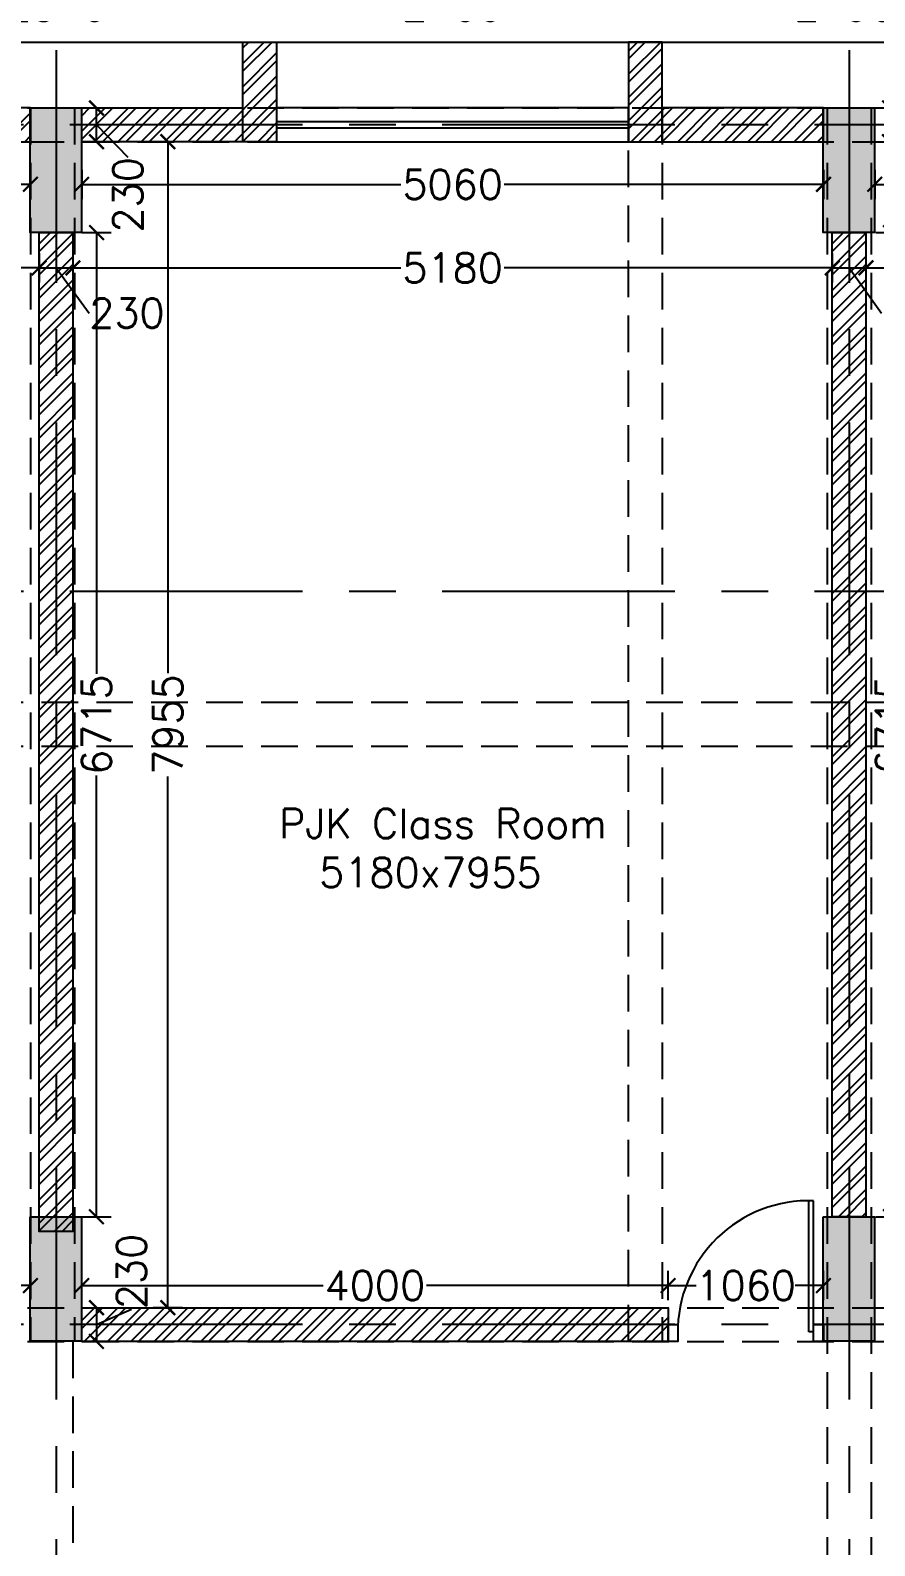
# Model space of a CAD drawing. Header units: millimetres. Extents: x 263680 to 312223, y -3811 to 33868.
# Drawn here: x 277002 to 282762, y 18240 to 28579 of the extents above; entities that cross this region are included whole.
import ezdxf

# ---------------------------------------------------------------- set-up
doc = ezdxf.new("R2010")
doc.units = ezdxf.units.MM
doc.header["$MEASUREMENT"] = 0
doc.header["$PDMODE"] = 35
doc.header["$PDSIZE"] = -0.5
doc.linetypes.add('CENTER', pattern=[50.8, 31.75, -6.35, 6.35, -6.35])
doc.linetypes.add('HIDDEN', pattern=[0.375, 0.25, -0.125])
doc.layers.get('0').update_dxf_attribs({"linetype": 'CONTINUOUS'})
doc.layers.get('Defpoints').update_dxf_attribs({"linetype": 'CONTINUOUS'})
for name, color, linetype in [('Ano_Line_Grid', 4, 'CENTER'), ('Dim_Arc_100', 4, 'CONTINUOUS'), ('Dim_Arc_30', 4, 'CONTINUOUS'), ('Hth_Cut_RCC_Proposed', 205, 'CONTINUOUS'), ('Hth_Cut_Wall_Proposed', 204, 'CONTINUOUS'), ('Pln_Cut_Door & Window', 6, 'CONTINUOUS'), ('Pln_Elv_05', 9, 'CONTINUOUS'), ('Pln_Elv_Dotted', 8, 'HIDDEN'), ('Str_Beams', 8, 'HIDDEN'), ('Str_RCC_Proposed', 5, 'CONTINUOUS'), ('Txt_Arc', 2, 'CONTINUOUS'), ('Wal_Cut_Proposed', 1, 'CONTINUOUS')]:
    doc.layers.add(name, color=color, linetype=linetype)
doc.styles.add('MSA_Standard', font='romans.shx')
doc.dimstyles.new('Msa_1_100', dxfattribs={"dimscale": 100, "dimtxt": 2, "dimasz": 1, "dimexe": 1, "dimexo": 0, "dimgap": 0, "dimtad": 0, "dimdec": 0, "dimzin": 0, "dimdsep": 46, "dimtxsty": 'MSA_Standard', "dimblk": 'ARCHTICK', "dimcen": 0.09, "dimclrd": 4, "dimclre": 4, "dimclrt": 6, "dimadec": 0, "dimazin": 0, "dimtfac": 1, "dimtdec": 0, "dimtofl": 0, "dimtmove": 0, "dimatfit": 3, "dimfxl": 0, "dimtolj": 1, "dimtzin": 0, "dimlwd": -1, "dimlwe": -1, "dimarcsym": 0})
pattern_1 = [(45, (-5, 0), (-79.549513, 79.549513), []), (45, (48.03, 0), (-79.549513, 79.549513), [])]

# ---------------------------------------------------------------- blocks, each defined once
blk = doc.blocks.new('Door_D5_1000')
at = {"layer": 'Pln_Cut_Door & Window'}
for p, q in [((8531020, -1784615, 0), (8531053, -1784615, 0)), ((8531020, -1784615, 0), (8531020, -1785508, 0)), ((8531053, -1784615, 0), (8531053, -1785509, 0))]:
    blk.add_line(p, q, dxfattribs=at)
blk.add_lwpolyline([(8531020, -1784664), (8530953, -1784664), (8530953, -1784549), (8531020, -1784549)], close=True, dxfattribs=at)
at = {"layer": 'Pln_Cut_Door & Window', "elevation": 0}
blk.add_lwpolyline([(8532013, -1784664), (8531947, -1784664), (8531947, -1784549), (8532013, -1784549)], close=True, dxfattribs=at)
at = {"layer": 'Pln_Cut_Door & Window'}
blk.add_arc((8531053, -1784615, 0), 894, 267.871, 0.7102, dxfattribs=at)
blk = doc.blocks.new('Window_W1_1200')
at = {"layer": 'Pln_Cut_Door & Window'}
for points in [[(11680, -230), (11680, 0), (14080, 0), (14080, -230)], [(11680, -95), (14080, -95), (14080, -135), (11680, -135)]]:
    blk.add_lwpolyline(points, close=True, dxfattribs=at)
blk = doc.blocks.new('GRID 1')
at = {"layer": 'Ano_Line_Grid', "ltscale": 50}
for p, q in [((277182, 33524), (277182, -3467)), ((282592, 33524), (282592, -3467)), ((311884, 27934), (264029, 27934)), ((311884, 24751), (264029, 24751)), ((311884, 19749), (264029, 19749))]:
    blk.add_line(p, q, dxfattribs=at)
blk = doc.blocks.new('cl')
at = {"layer": 'Hth_Cut_RCC_Proposed'}
h = blk.add_hatch(color=256, dxfattribs=at)
h.dxf.hatch_style = 1
h.paths.add_polyline_path([(382857, 40029), (383207, 40029), (383207, 39179), (382857, 39179)])
h = blk.add_hatch(color=256, dxfattribs=at)
h.dxf.hatch_style = 1
h.paths.add_polyline_path([(388267, 40029), (388617, 40029), (388617, 39179), (388267, 39179)])
h = blk.add_hatch(color=256, dxfattribs=at)
h.dxf.hatch_style = 1
h.paths.add_polyline_path([(382857, 32464), (383207, 32464), (383207, 31614), (382857, 31614)])
h = blk.add_hatch(color=256, dxfattribs=at)
h.dxf.hatch_style = 1
h.paths.add_polyline_path([(388267, 32464), (388617, 32464), (388617, 31614), (388267, 31614)])
at = {"layer": 'Str_RCC_Proposed'}
for points in [[(382857, 40029), (383207, 40029), (383207, 39179), (382857, 39179)], [(388267, 40029), (388617, 40029), (388617, 39179), (388267, 39179)], [(382857, 32464), (383207, 32464), (383207, 31614), (382857, 31614)], [(388267, 32464), (388617, 32464), (388617, 31614), (388267, 31614)]]:
    blk.add_lwpolyline(points, close=True, dxfattribs=at)
blk = doc.blocks.new('_ArchTick')
at = {"linetype": 'ByBlock', "const_width": 0.15}
blk.add_lwpolyline([(-0.5, -0.5), (0.5, 0.5)], dxfattribs=at)
blk = doc.blocks.new('*D3961')
at = {"layer": 'Defpoints', "color": 0, "ltscale": 1000, "transparency": 16777216}
for p in [(8535, -5475, 0), (8636, -5475), (8535, -5705)]:
    blk.add_point(p, dxfattribs=at)
at = {"layer": 'Dim_Arc_100', "color": 4, "ltscale": 1000, "transparency": 16777216}
for p, q in [((8536, -5475), (8736, -5475)), ((8636, -5705), (8636, -5475)), ((8636, -5590), (8850, -5811)), ((8536, -5705), (8736, -5705))]:
    blk.add_line(p, q, dxfattribs=at)
at = {"layer": 'Dim_Arc_100', "color": 4, "ltscale": 1000, "transparency": 16777216, "xscale": 100, "yscale": 100, "zscale": 100}
for p, rotation in [((8636, -5475), 90), ((8636, -5705), 270)]:
    blk.add_blockref('_ArchTick', p, dxfattribs=dict(at, rotation=rotation))
at = {"layer": 'Dim_Arc_100', "color": 6, "ltscale": 1000, "transparency": 16777216, "insert": (8850, -6068), "char_height": 200, "attachment_point": 5, "rotation": 90, "style": 'MSA_Standard'}
blk.add_mtext('\\A1;230', dxfattribs=at)
blk = doc.blocks.new('*D3963')
at = {"layer": 'Defpoints', "color": 0, "ltscale": 1000, "transparency": 16777216}
for p in [(8475, -6325), (8636, -6325), (8475, -13040)]:
    blk.add_point(p, dxfattribs=at)
at = {"layer": 'Dim_Arc_100', "color": 4, "ltscale": 1000, "transparency": 16777216}
for p, q in [((8536, -6325), (8736, -6325)), ((8636, -6325), (8636, -9335)), ((8636, -13040), (8636, -10030)), ((8536, -13040), (8736, -13040))]:
    blk.add_line(p, q, dxfattribs=at)
at = {"layer": 'Dim_Arc_100', "color": 4, "ltscale": 1000, "transparency": 16777216, "xscale": 100, "yscale": 100, "zscale": 100}
for p, rotation in [((8636, -6325), 90), ((8636, -13040), 270)]:
    blk.add_blockref('_ArchTick', p, dxfattribs=dict(at, rotation=rotation))
at = {"layer": 'Dim_Arc_100', "color": 6, "ltscale": 1000, "transparency": 16777216, "insert": (8636, -9682), "char_height": 200, "attachment_point": 5, "rotation": 90, "style": 'MSA_Standard'}
blk.add_mtext('\\A1;6715', dxfattribs=at)
blk = doc.blocks.new('*D3964')
at = {"layer": 'Defpoints', "color": 0, "ltscale": 1000, "transparency": 16777216}
for p in [(12535, -13509), (8535, -13660, 0), (12535, -13660, 0)]:
    blk.add_point(p, dxfattribs=at)
at = {"layer": 'Dim_Arc_100', "color": 4, "ltscale": 1000, "transparency": 16777216}
for p, q in [((8535, -13609), (8535, -13409)), ((12535, -13609), (12535, -13409)), ((8535, -13509), (10183, -13509)), ((12535, -13509), (10887, -13509))]:
    blk.add_line(p, q, dxfattribs=at)
at = {"layer": 'Dim_Arc_100', "color": 4, "ltscale": 1000, "transparency": 16777216, "xscale": 100, "yscale": 100, "zscale": 100, "rotation": 180}
blk.add_blockref('_ArchTick', (8535, -13509), dxfattribs=at)
at = {"layer": 'Dim_Arc_100', "color": 4, "ltscale": 1000, "transparency": 16777216, "xscale": 100, "yscale": 100, "zscale": 100}
blk.add_blockref('_ArchTick', (12535, -13509), dxfattribs=at)
at = {"layer": 'Dim_Arc_100', "color": 6, "ltscale": 1000, "transparency": 16777216, "insert": (10535, -13509), "char_height": 200, "attachment_point": 5, "style": 'MSA_Standard'}
blk.add_mtext('\\A1;4000', dxfattribs=at)
blk = doc.blocks.new('*D3965')
at = {"layer": 'Defpoints', "color": 0, "ltscale": 1000, "transparency": 16777216}
for p in [(13595, -13509), (12535, -13660, 0), (13595, -13660)]:
    blk.add_point(p, dxfattribs=at)
at = {"layer": 'Dim_Arc_100', "color": 4, "ltscale": 1000, "transparency": 16777216}
for p, q in [((12535, -13609), (12535, -13409)), ((13595, -13609), (13595, -13409)), ((12535, -13509), (12727, -13509)), ((13595, -13509), (13403, -13509))]:
    blk.add_line(p, q, dxfattribs=at)
at = {"layer": 'Dim_Arc_100', "color": 4, "ltscale": 1000, "transparency": 16777216, "xscale": 100, "yscale": 100, "zscale": 100, "rotation": 180}
blk.add_blockref('_ArchTick', (12535, -13509), dxfattribs=at)
at = {"layer": 'Dim_Arc_100', "color": 4, "ltscale": 1000, "transparency": 16777216, "xscale": 100, "yscale": 100, "zscale": 100}
blk.add_blockref('_ArchTick', (13595, -13509), dxfattribs=at)
at = {"layer": 'Dim_Arc_100', "color": 6, "ltscale": 1000, "transparency": 16777216, "insert": (13065, -13509), "char_height": 200, "attachment_point": 5, "style": 'MSA_Standard'}
blk.add_mtext('\\A1;1060', dxfattribs=at)
blk = doc.blocks.new('*D3967')
at = {"layer": 'Defpoints', "color": 0, "ltscale": 1000, "transparency": 16777216}
for p in [(8185, -13509), (7125, -13660, 0), (8185, -13890)]:
    blk.add_point(p, dxfattribs=at)
at = {"layer": 'Dim_Arc_100', "color": 4, "ltscale": 1000, "transparency": 16777216}
for p, q in [((7125, -13609), (7125, -13409)), ((8185, -13609), (8185, -13409)), ((7125, -13509), (7317, -13509)), ((8185, -13509), (7993, -13509))]:
    blk.add_line(p, q, dxfattribs=at)
at = {"layer": 'Dim_Arc_100', "color": 4, "ltscale": 1000, "transparency": 16777216, "xscale": 100, "yscale": 100, "zscale": 100, "rotation": 180}
blk.add_blockref('_ArchTick', (7125, -13509), dxfattribs=at)
at = {"layer": 'Dim_Arc_100', "color": 4, "ltscale": 1000, "transparency": 16777216, "xscale": 100, "yscale": 100, "zscale": 100}
blk.add_blockref('_ArchTick', (8185, -13509), dxfattribs=at)
at = {"layer": 'Dim_Arc_100', "color": 6, "ltscale": 1000, "transparency": 16777216, "insert": (7655, -13509), "char_height": 200, "attachment_point": 5, "style": 'MSA_Standard'}
blk.add_mtext('\\A1;1060', dxfattribs=at)
blk = doc.blocks.new('*D3968')
at = {"layer": 'Defpoints', "color": 0, "ltscale": 1000, "transparency": 16777216}
for p in [(8535, -13660, 0), (8535, -13890, 0), (8636, -13890)]:
    blk.add_point(p, dxfattribs=at)
at = {"layer": 'Dim_Arc_100', "color": 4, "ltscale": 1000, "transparency": 16777216}
for p, q in [((8536, -13660), (8736, -13660)), ((8636, -13660), (8636, -13890)), ((8636, -13775), (8875, -13670)), ((8536, -13890), (8736, -13890))]:
    blk.add_line(p, q, dxfattribs=at)
at = {"layer": 'Dim_Arc_100', "color": 4, "ltscale": 1000, "transparency": 16777216, "xscale": 100, "yscale": 100, "zscale": 100}
for p, rotation in [((8636, -13660), 90), ((8636, -13890), 270)]:
    blk.add_blockref('_ArchTick', p, dxfattribs=dict(at, rotation=rotation))
at = {"layer": 'Dim_Arc_100', "color": 6, "ltscale": 1000, "transparency": 16777216, "insert": (8875, -13413), "char_height": 200, "attachment_point": 5, "rotation": 90, "style": 'MSA_Standard'}
blk.add_mtext('\\A1;230', dxfattribs=at)
blk = doc.blocks.new('*D3970')
at = {"layer": 'Defpoints', "color": 0, "ltscale": 1000, "transparency": 16777216}
for p in [(13655, -6325), (14052, -6325), (13655, -13040)]:
    blk.add_point(p, dxfattribs=at)
at = {"layer": 'Dim_Arc_100', "color": 4, "ltscale": 1000, "transparency": 16777216}
for p, q in [((13952, -6325), (14152, -6325)), ((14052, -6325), (14052, -9335)), ((14052, -13040), (14052, -10030)), ((13952, -13040), (14152, -13040))]:
    blk.add_line(p, q, dxfattribs=at)
at = {"layer": 'Dim_Arc_100', "color": 4, "ltscale": 1000, "transparency": 16777216, "xscale": 100, "yscale": 100, "zscale": 100}
for p, rotation in [((14052, -6325), 90), ((14052, -13040), 270)]:
    blk.add_blockref('_ArchTick', p, dxfattribs=dict(at, rotation=rotation))
at = {"layer": 'Dim_Arc_100', "color": 6, "ltscale": 1000, "transparency": 16777216, "insert": (14052, -9682), "char_height": 200, "attachment_point": 5, "rotation": 90, "style": 'MSA_Standard'}
blk.add_mtext('\\A1;6715', dxfattribs=at)
blk = doc.blocks.new('*D3971')
at = {"layer": 'Defpoints', "color": 0, "ltscale": 1000, "transparency": 16777216}
for p in [(8245, -6325), (8475, -6325), (8475, -6566)]:
    blk.add_point(p, dxfattribs=at)
at = {"layer": 'Dim_Arc_100', "color": 4, "ltscale": 1000, "transparency": 16777216}
for p, q in [((8245, -6466), (8245, -6666)), ((8475, -6466), (8475, -6666)), ((8245, -6566), (8475, -6566)), ((8360, -6566), (8587, -6874))]:
    blk.add_line(p, q, dxfattribs=at)
at = {"layer": 'Dim_Arc_100', "color": 4, "ltscale": 1000, "transparency": 16777216, "xscale": 100, "yscale": 100, "zscale": 100, "rotation": 180}
blk.add_blockref('_ArchTick', (8245, -6566), dxfattribs=at)
at = {"layer": 'Dim_Arc_100', "color": 4, "ltscale": 1000, "transparency": 16777216, "xscale": 100, "yscale": 100, "zscale": 100}
blk.add_blockref('_ArchTick', (8475, -6566), dxfattribs=at)
at = {"layer": 'Dim_Arc_100', "color": 6, "ltscale": 1000, "transparency": 16777216, "insert": (8844, -6874), "char_height": 200, "attachment_point": 5, "style": 'MSA_Standard'}
blk.add_mtext('\\A1;230', dxfattribs=at)
blk = doc.blocks.new('*D3900')
at = {"layer": 'Defpoints', "color": 0, "ltscale": 1000, "transparency": 16777216}
for p in [(9635, -4780), (7095, -5025), (9635, -5025)]:
    blk.add_point(p, dxfattribs=at)
at = {"layer": 'Dim_Arc_100', "color": 4, "ltscale": 1000, "transparency": 16777216}
for p, q in [((7095, -4880), (7095, -4680)), ((9635, -4880), (9635, -4680)), ((7095, -4780), (8013, -4780)), ((9635, -4780), (8717, -4780))]:
    blk.add_line(p, q, dxfattribs=at)
at = {"layer": 'Dim_Arc_100', "color": 4, "ltscale": 1000, "transparency": 16777216, "xscale": 100, "yscale": 100, "zscale": 100, "rotation": 180}
blk.add_blockref('_ArchTick', (7095, -4780), dxfattribs=at)
at = {"layer": 'Dim_Arc_100', "color": 4, "ltscale": 1000, "transparency": 16777216, "xscale": 100, "yscale": 100, "zscale": 100}
blk.add_blockref('_ArchTick', (9635, -4780), dxfattribs=at)
at = {"layer": 'Dim_Arc_100', "color": 6, "ltscale": 1000, "transparency": 16777216, "insert": (8365, -4780), "char_height": 200, "attachment_point": 5, "style": 'MSA_Standard'}
blk.add_mtext('\\A1;2540', dxfattribs=at)
blk = doc.blocks.new('*D3901')
at = {"layer": 'Defpoints', "color": 0, "ltscale": 1000, "transparency": 16777216}
for p in [(9865, -4780), (9635, -5025), (9865, -5025)]:
    blk.add_point(p, dxfattribs=at)
at = {"layer": 'Dim_Arc_100', "color": 4, "ltscale": 1000, "transparency": 16777216}
for p, q in [((9750, -4780), (9810, -4580)), ((9635, -4880), (9635, -4680)), ((9865, -4880), (9865, -4680)), ((9635, -4780), (9865, -4780))]:
    blk.add_line(p, q, dxfattribs=at)
at = {"layer": 'Dim_Arc_100', "color": 4, "ltscale": 1000, "transparency": 16777216, "xscale": 100, "yscale": 100, "zscale": 100, "rotation": 180}
blk.add_blockref('_ArchTick', (9635, -4780), dxfattribs=at)
at = {"layer": 'Dim_Arc_100', "color": 4, "ltscale": 1000, "transparency": 16777216, "xscale": 100, "yscale": 100, "zscale": 100}
blk.add_blockref('_ArchTick', (9865, -4780), dxfattribs=at)
at = {"layer": 'Dim_Arc_100', "color": 6, "ltscale": 1000, "transparency": 16777216, "insert": (10067, -4580), "char_height": 200, "attachment_point": 5, "style": 'MSA_Standard'}
blk.add_mtext('\\A1;230', dxfattribs=at)
blk = doc.blocks.new('*D3902')
at = {"layer": 'Defpoints', "color": 0, "ltscale": 1000, "transparency": 16777216}
for p in [(12265, -4780), (9865, -5025), (12265, -5025)]:
    blk.add_point(p, dxfattribs=at)
at = {"layer": 'Dim_Arc_100', "color": 4, "ltscale": 1000, "transparency": 16777216}
for p, q in [((9865, -4880), (9865, -4680)), ((12265, -4880), (12265, -4680)), ((9865, -4780), (10713, -4780)), ((12265, -4780), (11417, -4780))]:
    blk.add_line(p, q, dxfattribs=at)
at = {"layer": 'Dim_Arc_100', "color": 4, "ltscale": 1000, "transparency": 16777216, "xscale": 100, "yscale": 100, "zscale": 100, "rotation": 180}
blk.add_blockref('_ArchTick', (9865, -4780), dxfattribs=at)
at = {"layer": 'Dim_Arc_100', "color": 4, "ltscale": 1000, "transparency": 16777216, "xscale": 100, "yscale": 100, "zscale": 100}
blk.add_blockref('_ArchTick', (12265, -4780), dxfattribs=at)
at = {"layer": 'Dim_Arc_100', "color": 6, "ltscale": 1000, "transparency": 16777216, "insert": (11065, -4780), "char_height": 200, "attachment_point": 5, "style": 'MSA_Standard'}
blk.add_mtext('\\A1;2400', dxfattribs=at)
blk = doc.blocks.new('*D3903')
at = {"layer": 'Defpoints', "color": 0, "ltscale": 1000, "transparency": 16777216}
for p in [(12495, -4780), (12265, -5025), (12495, -5025)]:
    blk.add_point(p, dxfattribs=at)
at = {"layer": 'Dim_Arc_100', "color": 4, "ltscale": 1000, "transparency": 16777216}
for p, q in [((12380, -4780), (12440, -4580)), ((12265, -4880), (12265, -4680)), ((12495, -4880), (12495, -4680)), ((12265, -4780), (12495, -4780))]:
    blk.add_line(p, q, dxfattribs=at)
at = {"layer": 'Dim_Arc_100', "color": 4, "ltscale": 1000, "transparency": 16777216, "xscale": 100, "yscale": 100, "zscale": 100, "rotation": 180}
blk.add_blockref('_ArchTick', (12265, -4780), dxfattribs=at)
at = {"layer": 'Dim_Arc_100', "color": 4, "ltscale": 1000, "transparency": 16777216, "xscale": 100, "yscale": 100, "zscale": 100}
blk.add_blockref('_ArchTick', (12495, -4780), dxfattribs=at)
at = {"layer": 'Dim_Arc_100', "color": 6, "ltscale": 1000, "transparency": 16777216, "insert": (12697, -4580), "char_height": 200, "attachment_point": 5, "style": 'MSA_Standard'}
blk.add_mtext('\\A1;230', dxfattribs=at)
blk = doc.blocks.new('*D3904')
at = {"layer": 'Defpoints', "color": 0, "ltscale": 1000, "transparency": 16777216}
for p in [(14985, -4780), (12495, -5025), (14985, -5025)]:
    blk.add_point(p, dxfattribs=at)
at = {"layer": 'Dim_Arc_100', "color": 4, "ltscale": 1000, "transparency": 16777216}
for p, q in [((12495, -4880), (12495, -4680)), ((14985, -4880), (14985, -4680)), ((12495, -4780), (13388, -4780)), ((14985, -4780), (14092, -4780))]:
    blk.add_line(p, q, dxfattribs=at)
at = {"layer": 'Dim_Arc_100', "color": 4, "ltscale": 1000, "transparency": 16777216, "xscale": 100, "yscale": 100, "zscale": 100, "rotation": 180}
blk.add_blockref('_ArchTick', (12495, -4780), dxfattribs=at)
at = {"layer": 'Dim_Arc_100', "color": 4, "ltscale": 1000, "transparency": 16777216, "xscale": 100, "yscale": 100, "zscale": 100}
blk.add_blockref('_ArchTick', (14985, -4780), dxfattribs=at)
at = {"layer": 'Dim_Arc_100', "color": 6, "ltscale": 1000, "transparency": 16777216, "insert": (13740, -4780), "char_height": 200, "attachment_point": 5, "style": 'MSA_Standard'}
blk.add_mtext('\\A1;2490', dxfattribs=at)
blk = doc.blocks.new('*D3905')
at = {"layer": 'Defpoints', "color": 0, "ltscale": 1000, "transparency": 16777216}
for p in [(8245, -6325), (8245, -6566), (3145, -7955)]:
    blk.add_point(p, dxfattribs=at)
at = {"layer": 'Dim_Arc_100', "color": 4, "ltscale": 1000, "transparency": 16777216}
for p, q in [((3145, -6666), (3145, -6466)), ((8245, -6466), (8245, -6666)), ((3145, -6566), (5343, -6566)), ((8245, -6566), (6047, -6566))]:
    blk.add_line(p, q, dxfattribs=at)
at = {"layer": 'Dim_Arc_100', "color": 4, "ltscale": 1000, "transparency": 16777216, "xscale": 100, "yscale": 100, "zscale": 100, "rotation": 180}
blk.add_blockref('_ArchTick', (3145, -6566), dxfattribs=at)
at = {"layer": 'Dim_Arc_100', "color": 4, "ltscale": 1000, "transparency": 16777216, "xscale": 100, "yscale": 100, "zscale": 100}
blk.add_blockref('_ArchTick', (8245, -6566), dxfattribs=at)
at = {"layer": 'Dim_Arc_100', "color": 6, "ltscale": 1000, "transparency": 16777216, "insert": (5695, -6566), "char_height": 200, "attachment_point": 5, "style": 'MSA_Standard'}
blk.add_mtext('\\A1;5100', dxfattribs=at)
blk = doc.blocks.new('*D3907')
at = {"layer": 'Defpoints', "color": 0, "ltscale": 1000, "transparency": 16777216}
for p in [(3215, -5705), (8185, -5705), (8185, -5996)]:
    blk.add_point(p, dxfattribs=at)
at = {"layer": 'Dim_Arc_100', "color": 4, "ltscale": 1000, "transparency": 16777216}
for p, q in [((3215, -5896), (3215, -6096)), ((3215, -5996), (5348, -5996)), ((8185, -5996), (6052, -5996)), ((8185, -5896), (8185, -6096))]:
    blk.add_line(p, q, dxfattribs=at)
at = {"layer": 'Dim_Arc_100', "color": 4, "ltscale": 1000, "transparency": 16777216, "xscale": 100, "yscale": 100, "zscale": 100, "rotation": 180}
blk.add_blockref('_ArchTick', (3215, -5996), dxfattribs=at)
at = {"layer": 'Dim_Arc_100', "color": 4, "ltscale": 1000, "transparency": 16777216, "xscale": 100, "yscale": 100, "zscale": 100}
blk.add_blockref('_ArchTick', (8185, -5996), dxfattribs=at)
at = {"layer": 'Dim_Arc_100', "color": 6, "ltscale": 1000, "transparency": 16777216, "insert": (5700, -5996), "char_height": 200, "attachment_point": 5, "style": 'MSA_Standard'}
blk.add_mtext('\\A1;4970', dxfattribs=at)
blk = doc.blocks.new('*D3908')
at = {"layer": 'Defpoints', "color": 0, "ltscale": 1000, "transparency": 16777216}
for p in [(8535, -5705), (13595, -5705), (13595, -5996)]:
    blk.add_point(p, dxfattribs=at)
at = {"layer": 'Dim_Arc_100', "color": 4, "ltscale": 1000, "transparency": 16777216}
for p, q in [((8535, -5896), (8535, -6096)), ((8535, -5996), (10713, -5996)), ((13595, -5996), (11417, -5996)), ((13595, -5896), (13595, -6096))]:
    blk.add_line(p, q, dxfattribs=at)
at = {"layer": 'Dim_Arc_100', "color": 4, "ltscale": 1000, "transparency": 16777216, "xscale": 100, "yscale": 100, "zscale": 100, "rotation": 180}
blk.add_blockref('_ArchTick', (8535, -5996), dxfattribs=at)
at = {"layer": 'Dim_Arc_100', "color": 4, "ltscale": 1000, "transparency": 16777216, "xscale": 100, "yscale": 100, "zscale": 100}
blk.add_blockref('_ArchTick', (13595, -5996), dxfattribs=at)
at = {"layer": 'Dim_Arc_100', "color": 6, "ltscale": 1000, "transparency": 16777216, "insert": (11065, -5996), "char_height": 200, "attachment_point": 5, "style": 'MSA_Standard'}
blk.add_mtext('\\A1;5060', dxfattribs=at)
blk = doc.blocks.new('*D3909')
at = {"layer": 'Defpoints', "color": 0, "ltscale": 1000, "transparency": 16777216}
for p in [(8475, -6325), (13655, -6325), (13655, -6566)]:
    blk.add_point(p, dxfattribs=at)
at = {"layer": 'Dim_Arc_100', "color": 4, "ltscale": 1000, "transparency": 16777216}
for p, q in [((8475, -6466), (8475, -6666)), ((13655, -6466), (13655, -6666)), ((8475, -6566), (10713, -6566)), ((13655, -6566), (11417, -6566))]:
    blk.add_line(p, q, dxfattribs=at)
at = {"layer": 'Dim_Arc_100', "color": 4, "ltscale": 1000, "transparency": 16777216, "xscale": 100, "yscale": 100, "zscale": 100, "rotation": 180}
blk.add_blockref('_ArchTick', (8475, -6566), dxfattribs=at)
at = {"layer": 'Dim_Arc_100', "color": 4, "ltscale": 1000, "transparency": 16777216, "xscale": 100, "yscale": 100, "zscale": 100}
blk.add_blockref('_ArchTick', (13655, -6566), dxfattribs=at)
at = {"layer": 'Dim_Arc_100', "color": 6, "ltscale": 1000, "transparency": 16777216, "insert": (11065, -6566), "char_height": 200, "attachment_point": 5, "style": 'MSA_Standard'}
blk.add_mtext('\\A1;5180', dxfattribs=at)
blk = doc.blocks.new('*D3910')
at = {"layer": 'Defpoints', "color": 0, "ltscale": 1000, "transparency": 16777216}
for p in [(13655, -6325), (13885, -6325), (13885, -6566)]:
    blk.add_point(p, dxfattribs=at)
at = {"layer": 'Dim_Arc_100', "color": 4, "ltscale": 1000, "transparency": 16777216}
for p, q in [((13655, -6466), (13655, -6666)), ((13885, -6466), (13885, -6666)), ((13655, -6566), (13885, -6566)), ((13770, -6566), (13992, -6874))]:
    blk.add_line(p, q, dxfattribs=at)
at = {"layer": 'Dim_Arc_100', "color": 4, "ltscale": 1000, "transparency": 16777216, "xscale": 100, "yscale": 100, "zscale": 100, "rotation": 180}
blk.add_blockref('_ArchTick', (13655, -6566), dxfattribs=at)
at = {"layer": 'Dim_Arc_100', "color": 4, "ltscale": 1000, "transparency": 16777216, "xscale": 100, "yscale": 100, "zscale": 100}
blk.add_blockref('_ArchTick', (13885, -6566), dxfattribs=at)
at = {"layer": 'Dim_Arc_100', "color": 6, "ltscale": 1000, "transparency": 16777216, "insert": (14249, -6874), "char_height": 200, "attachment_point": 5, "style": 'MSA_Standard'}
blk.add_mtext('\\A1;230', dxfattribs=at)
blk = doc.blocks.new('*D3888')
at = {"layer": 'Defpoints', "color": 0, "ltscale": 1000, "transparency": 16777216}
for p in [(9123, -5705), (13595, -5705), (12535, -13660, 0)]:
    blk.add_point(p, dxfattribs=at)
at = {"layer": 'Dim_Arc_100', "color": 4, "ltscale": 1000, "transparency": 16777216}
for p, q in [((9223, -5705), (9023, -5705)), ((9123, -5705), (9123, -9330)), ((9123, -13660), (9123, -10035)), ((9223, -13660), (9023, -13660))]:
    blk.add_line(p, q, dxfattribs=at)
at = {"layer": 'Dim_Arc_100', "color": 4, "ltscale": 1000, "transparency": 16777216, "xscale": 100, "yscale": 100, "zscale": 100}
for p, rotation in [((9123, -5705), 90), ((9123, -13660), 270)]:
    blk.add_blockref('_ArchTick', p, dxfattribs=dict(at, rotation=rotation))
at = {"layer": 'Dim_Arc_100', "color": 6, "ltscale": 1000, "transparency": 16777216, "insert": (9123, -9682), "char_height": 200, "attachment_point": 5, "rotation": 90, "style": 'MSA_Standard'}
blk.add_mtext('\\A1;7955', dxfattribs=at)
blk = doc.blocks.new('*D3871')
at = {"layer": 'Defpoints', "color": 0, "ltscale": 1000, "transparency": 16777216}
for p in [(13945, -5705), (18885, -5705), (18885, -5996)]:
    blk.add_point(p, dxfattribs=at)
at = {"layer": 'Dim_Arc_100', "color": 4, "ltscale": 1000, "transparency": 16777216}
for p, q in [((13945, -5896), (13945, -6096)), ((13945, -5996), (16063, -5996)), ((18885, -5996), (16767, -5996)), ((18885, -5896), (18885, -6096))]:
    blk.add_line(p, q, dxfattribs=at)
at = {"layer": 'Dim_Arc_100', "color": 4, "ltscale": 1000, "transparency": 16777216, "xscale": 100, "yscale": 100, "zscale": 100, "rotation": 180}
blk.add_blockref('_ArchTick', (13945, -5996), dxfattribs=at)
at = {"layer": 'Dim_Arc_100', "color": 4, "ltscale": 1000, "transparency": 16777216, "xscale": 100, "yscale": 100, "zscale": 100}
blk.add_blockref('_ArchTick', (18885, -5996), dxfattribs=at)
at = {"layer": 'Dim_Arc_100', "color": 6, "ltscale": 1000, "transparency": 16777216, "insert": (16415, -5996), "char_height": 200, "attachment_point": 5, "style": 'MSA_Standard'}
blk.add_mtext('\\A1;4940', dxfattribs=at)
blk = doc.blocks.new('*D3873')
at = {"layer": 'Defpoints', "color": 0, "ltscale": 1000, "transparency": 16777216}
for p in [(13885, -6325), (18945, -6337), (18945, -6566)]:
    blk.add_point(p, dxfattribs=at)
at = {"layer": 'Dim_Arc_100', "color": 4, "ltscale": 1000, "transparency": 16777216}
for p, q in [((13885, -6466), (13885, -6666)), ((18945, -6466), (18945, -6666)), ((13885, -6566), (16063, -6566)), ((18945, -6566), (16767, -6566))]:
    blk.add_line(p, q, dxfattribs=at)
at = {"layer": 'Dim_Arc_100', "color": 4, "ltscale": 1000, "transparency": 16777216, "xscale": 100, "yscale": 100, "zscale": 100, "rotation": 180}
blk.add_blockref('_ArchTick', (13885, -6566), dxfattribs=at)
at = {"layer": 'Dim_Arc_100', "color": 4, "ltscale": 1000, "transparency": 16777216, "xscale": 100, "yscale": 100, "zscale": 100}
blk.add_blockref('_ArchTick', (18945, -6566), dxfattribs=at)
at = {"layer": 'Dim_Arc_100', "color": 6, "ltscale": 1000, "transparency": 16777216, "insert": (16415, -6566), "char_height": 200, "attachment_point": 5, "style": 'MSA_Standard'}
blk.add_mtext('\\A1;5060', dxfattribs=at)
blk = doc.blocks.new('*D3860')
at = {"layer": 'Defpoints', "color": 0, "ltscale": 1000, "transparency": 16777216}
for p in [(13945, -5475, 0), (14046, -5475), (13945, -5705)]:
    blk.add_point(p, dxfattribs=at)
at = {"layer": 'Dim_Arc_100', "color": 4, "ltscale": 1000, "transparency": 16777216}
for p, q in [((13946, -5475), (14146, -5475)), ((14046, -5705), (14046, -5475)), ((14046, -5590), (14260, -5811)), ((13946, -5705), (14146, -5705))]:
    blk.add_line(p, q, dxfattribs=at)
at = {"layer": 'Dim_Arc_100', "color": 4, "ltscale": 1000, "transparency": 16777216, "xscale": 100, "yscale": 100, "zscale": 100}
for p, rotation in [((14046, -5475), 90), ((14046, -5705), 270)]:
    blk.add_blockref('_ArchTick', p, dxfattribs=dict(at, rotation=rotation))
at = {"layer": 'Dim_Arc_100', "color": 6, "ltscale": 1000, "transparency": 16777216, "insert": (14260, -6068), "char_height": 200, "attachment_point": 5, "rotation": 90, "style": 'MSA_Standard'}
blk.add_mtext('\\A1;230', dxfattribs=at)
blk = doc.blocks.new('str beams')
at = {"layer": 'Str_Beams', "ltscale": 1000}
for p, q in [((278452, 27889), (278452, 28569)), ((278452, 28569), (278682, 28569)), ((278682, 28569), (278682, 27889)), ((281082, 28569), (281082, 27889)), ((281312, 28569), (281082, 28569)), ((281312, 27889), (281312, 28569)), ((271732, 28119), (298702, 28119)), ((277002, 28119), (277002, 19704)), ((277302, 28119), (277302, 19704)), ((281082, 19704, 0), (281082, 28119, 0)), ((281312, 28119, 0), (281312, 19704, 0)), ((282437, 28119), (282437, 17654)), ((282737, 28119), (282737, 17654)), ((271732, 27889), (298702, 27889)), ((298702, 24062), (271732, 24062)), ((298702, 23762), (271732, 23762)), ((271732, 19934), (298702, 19934)), ((271732, 19704), (298702, 19704)), ((277292, 19704), (277292, 9778))]:
    blk.add_line(p, q, dxfattribs=at)
blk = doc.blocks.new('Dimensions')
at = {"layer": 'Dim_Arc_100', "ltscale": 1000}
for base, p1, p2, picture, middle in [((9865, -4780.1), (9635, -5024.6), (9865, -5024.6), '*D3901', (9810, -4580.1)), ((12495, -4780.1), (12265, -5024.6), (12495, -5024.6), '*D3903', (12440, -4580.1)), ((9635, -4780.1), (7095, -5024.6), (9635, -5024.6), '*D3900', (8365, -4780.1)), ((12265, -4780.1), (9865, -5024.6), (12265, -5024.6), '*D3902', (11065, -4780.1)), ((14985, -4780.1), (12495, -5024.6), (14985, -5024.6), '*D3904', (13740, -4780.1)), ((8245, -6566.5), (3145, -7954.6), (8245, -6324.6), '*D3905', (5695, -6566.5)), ((13655, -6566.5), (8475, -6324.6), (13655, -6324.6), '*D3909', (11065, -6566.5)), ((18945, -6566.5), (13885, -6324.6), (18945, -6337), '*D3873', (16415, -6566.5)), ((8185, -13509.1), (7125, -13659.6, 0), (8185, -13889.6), '*D3967', (7655, -13509.1)), ((13595, -13509.1), (12535, -13659.6, 0), (13595, -13659.6), '*D3965', (13065, -13509.1))]:
    dim = blk.add_linear_dim(base=base, p1=p1, p2=p2, dimstyle='Msa_1_100', override={"dimtmove": 1}, dxfattribs=at)
    dim.commit()
    dim.dimension.update_dxf_attribs({"geometry": picture, "text_midpoint": middle})
for base, p1, p2, picture, middle in [((8635.9, -5474.6), (8535, -5704.6), (8535, -5474.6, 0), '*D3961', (8849.8, -5810.9)), ((14045.9, -5474.6), (13945, -5704.6), (13945, -5474.6, 0), '*D3860', (14259.8, -5810.9)), ((8635.9, -13889.6), (8535, -13659.6, 0), (8535, -13889.6, 0), '*D3968', (8874.6, -13670.5))]:
    dim = blk.add_linear_dim(base=base, p1=p1, p2=p2, angle=90, dimstyle='Msa_1_100', override={"dimtmove": 1}, dxfattribs=at)
    dim.commit()
    dim.dimension.update_dxf_attribs({"geometry": picture, "text_midpoint": middle, "dimtype": 128})
for base, p1, p2, picture, middle in [((9123.2, -5704.6), (12535, -13659.6, 0), (13595, -5704.6), '*D3888', (9123.2, -9682.1)), ((8635.9, -6324.6), (8475, -13039.6), (8475, -6324.6), '*D3963', (8635.9, -9682.1)), ((14052.5, -6324.6), (13655, -13039.6), (13655, -6324.6), '*D3970', (14052.5, -9682.1))]:
    dim = blk.add_linear_dim(base=base, p1=p1, p2=p2, angle=90, dimstyle='Msa_1_100', dxfattribs=at)
    dim.commit()
    dim.dimension.update_dxf_attribs({"geometry": picture, "text_midpoint": middle})
for base, p1, p2, picture, middle in [((8185, -5995.9), (3215, -5704.6), (8185, -5704.6), '*D3907', (5700, -5995.9)), ((13595, -5995.9), (8535, -5704.6), (13595, -5704.6), '*D3908', (11065, -5995.9)), ((18885, -5995.9), (13945, -5704.6), (18885, -5704.6), '*D3871', (16415, -5995.9)), ((12535, -13509.1), (8535, -13659.6, 0), (12535, -13659.6, 0), '*D3964', (10535, -13509.1))]:
    dim = blk.add_linear_dim(base=base, p1=p1, p2=p2, dimstyle='Msa_1_100', dxfattribs=at)
    dim.commit()
    dim.dimension.update_dxf_attribs({"geometry": picture, "text_midpoint": middle})
for base, p1, p2, picture, middle in [((8475, -6566.5), (8245, -6324.6), (8475, -6324.6), '*D3971', (8586.9, -6874.4)), ((13885, -6566.5), (13655, -6324.6), (13885, -6324.6), '*D3910', (13991.6, -6874.4))]:
    dim = blk.add_linear_dim(base=base, p1=p1, p2=p2, dimstyle='Msa_1_100', override={"dimtmove": 1}, dxfattribs=at)
    dim.commit()
    dim.dimension.update_dxf_attribs({"geometry": picture, "text_midpoint": middle, "dimtype": 128})

msp = doc.modelspace()

# ---------------------------------------------------------------- hatches: boundary and pattern name
at = {"layer": 'Hth_Cut_Wall_Proposed', "ltscale": 10}
h = msp.add_hatch(dxfattribs=at)
h.set_pattern_fill('ANSI32', color=256, scale=300)
h.set_pattern_definition(pattern_1)
h.paths.add_polyline_path([(277002, 28049), (275912, 28049), (275912, 28499), (275682, 28499), (275682, 27819), (277002, 27819)])
h = msp.add_hatch(dxfattribs=at)
h.set_pattern_fill('ANSI32', color=256, scale=300)
h.set_pattern_definition(pattern_1)
h.paths.add_polyline_path([(278682, 28499), (278452, 28499), (278452, 28049), (277352, 28049), (277352, 27819), (278682, 27819)])
h = msp.add_hatch(dxfattribs=at)
h.set_pattern_fill('ANSI32', color=256, scale=300)
h.set_pattern_definition(pattern_1)
h.paths.add_polyline_path([(282412, 28049), (281312, 28049), (281312, 28499), (281082, 28499), (281082, 27819), (282412, 27819)])
h = msp.add_hatch(dxfattribs=at)
h.set_pattern_fill('ANSI32', color=256, scale=300)
h.set_pattern_definition(pattern_1)
h.paths.add_polyline_path([(277292, 27199), (277062, 27199), (277062, 20384), (277292, 20384)])
h = msp.add_hatch(dxfattribs=at)
h.set_pattern_fill('ANSI32', color=256, scale=300)
h.set_pattern_definition(pattern_1)
h.paths.add_polyline_path([(282702, 27199), (282472, 27199), (282472, 20484), (282702, 20484)])
h = msp.add_hatch(dxfattribs=at)
h.set_pattern_fill('ANSI32', color=256, scale=300)
h.set_pattern_definition(pattern_1)
h.paths.add_polyline_path([(281352, 19864), (277352, 19864), (277352, 19634), (281352, 19634)])

# ---------------------------------------------------------------- linework, layer by layer
at = {"layer": 'Pln_Elv_05', "ltscale": 1000}
msp.add_lwpolyline([(271282, 24866), (271282, 28499), (298702, 28499), (298702, 28049)], dxfattribs=at)
at = {"layer": 'Pln_Elv_Dotted', "ltscale": 1000}
msp.add_line((272914, 28499), (297415, 28499), dxfattribs=at)
at = {"layer": 'Wal_Cut_Proposed'}
for points in [[(275682, 28499), (275682, 27819), (277002, 27819), (277002, 28049), (275912, 28049), (275912, 28499)], [(278682, 28499), (278682, 27819), (277352, 27819), (277352, 28049), (278452, 28049), (278452, 28499)], [(281082, 28499), (281082, 27819), (282412, 27819), (282412, 28049), (281312, 28049), (281312, 28499)], [(277062, 27199), (277292, 27199), (277292, 20384), (277062, 20384)], [(282472, 27199), (282702, 27199), (282702, 20484), (282472, 20484)]]:
    msp.add_lwpolyline(points, close=True, dxfattribs=at)
at = {"layer": 'Wal_Cut_Proposed', "elevation": 0}
msp.add_lwpolyline([(281352, 19634), (277352, 19634), (277352, 19864), (281352, 19864)], close=True, dxfattribs=at)

# ---------------------------------------------------------------- block references
at = {"layer": 'Dim_Arc_100'}
for name, p in [('GRID 1', (-5, 0)), ('Dimensions', (268817, 33524))]:
    msp.add_blockref(name, p, dxfattribs=at)
at = {"layer": 'Dim_Arc_30'}
msp.add_blockref('cl', (-105856, -11979), dxfattribs=at)
at = {"layer": 'Pln_Cut_Door & Window', "xscale": -1}
msp.add_blockref('Window_W1_1200', (292762, 28049), dxfattribs=at)
at = {"layer": 'Pln_Cut_Door & Window', "rotation": 180}
msp.add_blockref('Door_D5_1000', (8813365, -1764915), dxfattribs=at)
at = {"layer": 'Str_Beams', "ltscale": 1900}
msp.add_blockref('str beams', (0, -70, 0), dxfattribs=at)

# ---------------------------------------------------------------- texts
at = {"layer": 'Txt_Arc', "insert": (278698, 23267), "char_height": 200, "width": 3492.01, "attachment_point": 1, "style": 'MSA_Standard'}
msp.add_mtext('PJK Class Room\\P  5180x7955', dxfattribs=at)

doc.saveas('drawing.dxf')
